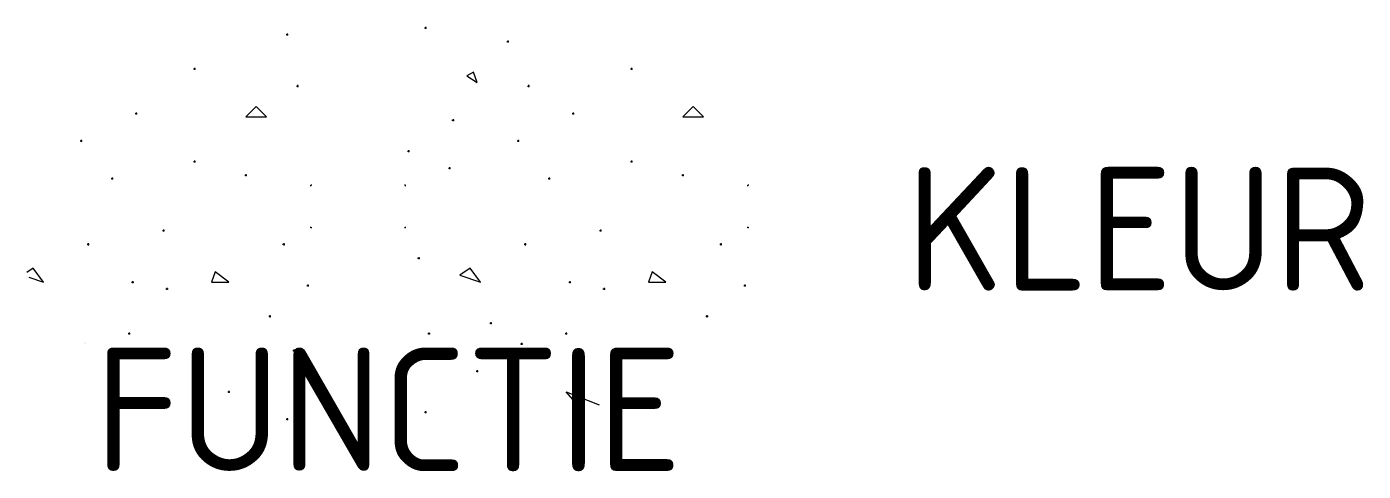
# Model space of a CAD drawing. Extents: x -5.2 to 14.3, y -4.5 to 2.
import ezdxf
from ezdxf.enums import TextEntityAlignment as Align

# ---------------------------------------------------------------- set-up
doc = ezdxf.new("R2010")
doc.units = 0
doc.styles.add('NLCS-ISO', font='NLCS-ISO.ttf')

msp = doc.modelspace()

# ---------------------------------------------------------------- linework, layer by layer
for p, q in [((0.644, 1.985), (0.674, 1.985)), ((0.659, 2), (0.659, 1.97)), ((-1.373, 1.885), (-1.343, 1.885)), ((-1.358, 1.9), (-1.358, 1.87)), ((1.844, 1.785), (1.874, 1.785)), ((1.859, 1.8), (1.859, 1.77)), ((-2.723, 1.385), (-2.693, 1.385)), ((-2.708, 1.4), (-2.708, 1.37)), ((3.644, 1.385), (3.674, 1.385)), ((3.659, 1.4), (3.659, 1.37)), ((1.359, 1.335), (1.259, 1.285)), ((1.259, 1.285), (1.409, 1.185)), ((1.409, 1.185), (1.359, 1.335)), ((-1.223, 1.135), (-1.193, 1.135)), ((-1.208, 1.15), (-1.208, 1.12)), ((2.144, 1.135), (2.174, 1.135)), ((2.159, 1.15), (2.159, 1.12)), ((-1.808, 0.835), (-1.958, 0.685)), ((-1.658, 0.685), (-1.808, 0.835)), ((4.559, 0.835), (4.409, 0.685)), ((4.709, 0.685), (4.559, 0.835)), ((-3.573, 0.735), (-3.543, 0.735)), ((-3.558, 0.75), (-3.558, 0.72)), ((-1.958, 0.685), (-1.658, 0.685)), ((1.044, 0.635), (1.074, 0.635)), ((1.059, 0.65), (1.059, 0.62)), ((2.794, 0.735), (2.824, 0.735)), ((2.809, 0.75), (2.809, 0.72)), ((4.409, 0.685), (4.709, 0.685)), ((-4.373, 0.335), (-4.343, 0.335)), ((-4.358, 0.35), (-4.358, 0.32)), ((0.409, 0.2), (0.409, 0.17)), ((1.994, 0.335), (2.024, 0.335)), ((2.009, 0.35), (2.009, 0.32)), ((-2.723, 0.035), (-2.693, 0.035)), ((-2.708, 0.05), (-2.708, 0.02)), ((0.394, 0.185), (0.424, 0.185)), ((3.644, 0.035), (3.674, 0.035)), ((3.659, 0.05), (3.659, 0.02)), ((-1.973, -0.165), (-1.943, -0.165)), ((-1.958, -0.15), (-1.958, -0.18)), ((0.994, -0.065), (1.024, -0.065)), ((1.009, -0.05), (1.009, -0.08)), ((4.394, -0.165), (4.424, -0.165)), ((4.409, -0.15), (4.409, -0.18)), ((-3.923, -0.215), (-3.893, -0.215)), ((-3.908, -0.2), (-3.908, -0.23)), ((-1.023, -0.315), (-1.008, -0.315)), ((-1.008, -0.3), (-1.008, -0.315)), ((0.359, -0.3), (0.359, -0.315)), ((0.359, -0.315), (0.374, -0.315)), ((2.444, -0.215), (2.474, -0.215)), ((2.459, -0.2), (2.459, -0.23)), ((5.344, -0.315), (5.359, -0.315)), ((5.359, -0.3), (5.359, -0.315)), ((-3.158, -0.959), (-3.158, -0.989)), ((-1.023, -0.924), (-1.008, -0.924)), ((-1.008, -0.924), (-1.008, -0.939)), ((0.359, -0.924), (0.374, -0.924)), ((0.359, -0.924), (0.359, -0.939)), ((3.209, -0.959), (3.209, -0.989)), ((5.344, -0.924), (5.359, -0.924)), ((5.359, -0.924), (5.359, -0.939)), ((-4.258, -1.159), (-4.258, -1.189)), ((-3.173, -0.974), (-3.143, -0.974)), ((-1.408, -1.159), (-1.408, -1.189)), ((2.109, -1.159), (2.109, -1.189)), ((3.194, -0.974), (3.224, -0.974)), ((4.959, -1.159), (4.959, -1.189)), ((-4.273, -1.174), (-4.243, -1.174)), ((-1.423, -1.174), (-1.393, -1.174)), ((0.559, -1.359), (0.559, -1.389)), ((2.094, -1.174), (2.124, -1.174)), ((4.944, -1.174), (4.974, -1.174)), ((-5.058, -1.524), (-5.151, -1.587)), ((-4.908, -1.724), (-5.058, -1.524)), ((0.544, -1.374), (0.574, -1.374)), ((1.309, -1.524), (1.159, -1.624)), ((1.459, -1.724), (1.309, -1.524)), ((-5.122, -1.653), (-4.908, -1.724)), ((-3.623, -1.724), (-3.593, -1.724)), ((-3.608, -1.709), (-3.608, -1.739)), ((-2.408, -1.574), (-2.458, -1.724)), ((-2.458, -1.724), (-2.208, -1.724)), ((-2.208, -1.724), (-2.408, -1.574)), ((1.159, -1.624), (1.459, -1.724)), ((2.744, -1.724), (2.774, -1.724)), ((2.759, -1.709), (2.759, -1.739)), ((3.959, -1.574), (3.909, -1.724)), ((3.909, -1.724), (4.159, -1.724)), ((4.159, -1.724), (3.959, -1.574)), ((-3.123, -1.824), (-3.093, -1.824)), ((-3.108, -1.809), (-3.108, -1.839)), ((-1.073, -1.774), (-1.043, -1.774)), ((-1.058, -1.759), (-1.058, -1.789)), ((3.244, -1.824), (3.274, -1.824)), ((3.259, -1.809), (3.259, -1.839)), ((5.294, -1.774), (5.324, -1.774)), ((5.309, -1.759), (5.309, -1.789)), ((-1.623, -2.224), (-1.593, -2.224)), ((-1.608, -2.209), (-1.608, -2.239)), ((1.594, -2.324), (1.624, -2.324)), ((1.609, -2.309), (1.609, -2.339)), ((4.744, -2.224), (4.774, -2.224)), ((4.759, -2.209), (4.759, -2.239)), ((-3.673, -2.474), (-3.643, -2.474)), ((-3.658, -2.459), (-3.658, -2.489)), ((0.694, -2.474), (0.724, -2.474)), ((0.709, -2.459), (0.709, -2.489)), ((2.694, -2.474), (2.724, -2.474)), ((2.709, -2.459), (2.709, -2.489)), ((-4.308, -2.609), (-4.308, -2.613)), ((-4.294, -2.624), (-4.293, -2.624)), ((-2.623, -2.724), (-2.593, -2.724)), ((-2.608, -2.709), (-2.608, -2.739)), ((-1.273, -2.724), (-1.243, -2.724)), ((-1.258, -2.709), (-1.258, -2.739)), ((2.044, -2.624), (2.074, -2.624)), ((2.059, -2.609), (2.059, -2.639)), ((3.744, -2.724), (3.774, -2.724)), ((3.759, -2.709), (3.759, -2.739)), ((1.394, -3.024), (1.424, -3.024)), ((1.409, -3.009), (1.409, -3.039)), ((-2.208, -3.309), (-2.208, -3.339)), ((-2.223, -3.324), (-2.193, -3.324)), ((2.939, -3.593), (2.709, -3.324)), ((2.709, -3.324), (3.19, -3.517)), ((0.644, -3.624), (0.674, -3.624)), ((0.659, -3.609), (0.659, -3.639)), ((-1.373, -3.724), (-1.343, -3.724)), ((-1.358, -3.709), (-1.358, -3.739)), ((1.859, -3.809), (1.859, -3.815))]:
    msp.add_line(p, q)

# ---------------------------------------------------------------- texts
at = {"style": 'NLCS-ISO'}
msp.add_attdef('KLEUR', text='', height=1.8, dxfattribs=at).set_placement((7.658, -0.949), align=Align.MIDDLE_LEFT)
at = {"style": 'NLCS-ISO', "flags": 1}
msp.add_attdef('FUNCTIE', text='', height=1.8, dxfattribs=at).set_placement((0.116, -3.585), align=Align.MIDDLE_CENTER)

doc.saveas('drawing.dxf')
